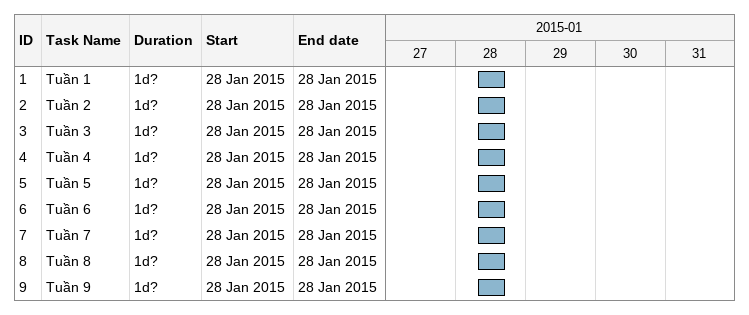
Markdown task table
| ID | Task | Duration | Start | Finish |
|---|---|---|---|---|
| 1 | Tuần 1 | 1d? | 2015-01-28 | 2015-01-28 |
| 2 | Tuần 2 | 1d? | 2015-01-28 | 2015-01-28 |
| 3 | Tuần 3 | 1d? | 2015-01-28 | 2015-01-28 |
| 4 | Tuần 4 | 1d? | 2015-01-28 | 2015-01-28 |
| 5 | Tuần 5 | 1d? | 2015-01-28 | 2015-01-28 |
| 6 | Tuần 6 | 1d? | 2015-01-28 | 2015-01-28 |
| 7 | Tuần 7 | 1d? | 2015-01-28 | 2015-01-28 |
| 8 | Tuần 8 | 1d? | 2015-01-28 | 2015-01-28 |
| 9 | Tuần 9 | 1d? | 2015-01-28 | 2015-01-28 |
